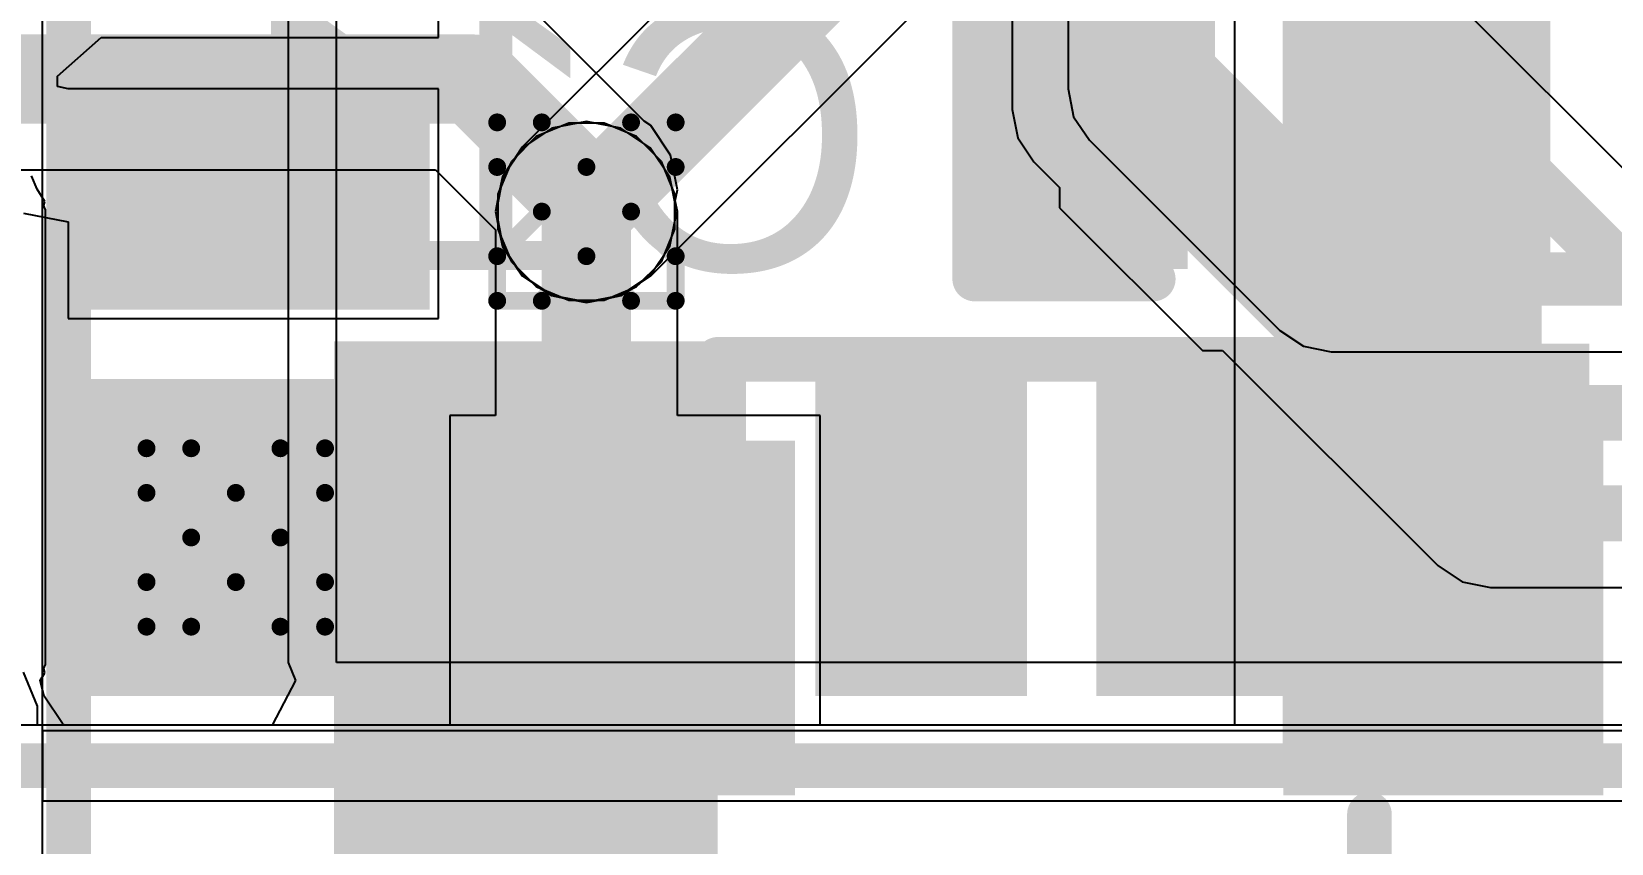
# Model space of a CAD drawing. Header units: inches. Extents: x 3 to 215, y 2 to 215.
# Drawn here: x 3.1078 to 3.2848, y 2.8127 to 2.9037 of the extents above; entities that cross this region are included whole.
import ezdxf

# ---------------------------------------------------------------- set-up
doc = ezdxf.new("R2010")
doc.units = ezdxf.units.IN
doc.header["$MEASUREMENT"] = 0
for name, color, linetype in [('Board_Outline', 56, 'Continuous'), ('Bottom Layer', 5, 'Continuous'), ('Bottom Overlay', 54, 'Continuous'), ('Bottom Paste', 16, 'Continuous'), ('Bottom Solder', 6, 'Continuous'), ('Drill Drawing', 1, 'Continuous'), ('Layer 1', 16, 'Continuous'), ('Layer 2', 76, 'Continuous'), ('Top Layer', 1, 'Continuous'), ('Top Overlay', 2, 'Continuous'), ('Top Paste', 8, 'Continuous'), ('Top Solder', 216, 'Continuous'), ('Via Holes', 16, 'Continuous')]:
    doc.layers.add(name, color=color, linetype=linetype)
doc.styles.add('Arial', font='', dxfattribs={"height": 0.2})
doc.styles.get('Arial').set_extended_font_data('Arial')

# ---------------------------------------------------------------- blocks, each defined once
blk = doc.blocks.new('ESP32_C3_MINI_1_H4_16')
at = {"layer": 'Top Layer'}
for points in [[(0.08661, 0.20866), (0.10236, 0.20866), (0.10236, 0.17716), (0.08661, 0.17716)], [(0.11811, 0.20866), (0.13386, 0.20866), (0.13386, 0.17716), (0.11811, 0.17716)], [(0.14961, 0.20866), (0.16535, 0.20866), (0.16535, 0.17716), (0.14961, 0.17716)], [(0.1811, 0.20866), (0.19685, 0.20866), (0.19685, 0.17716), (0.1811, 0.17716)], [(0.22047, 0.20866), (0.24803, 0.20866), (0.24803, 0.1811), (0.22047, 0.1811)], [(0.24803, 0.16535), (0.24803, 0.14961), (0.21654, 0.14961), (0.21654, 0.16535)]]:
    blk.add_hatch(color=1, dxfattribs=at).paths.add_polyline_path(points)
at = {"layer": 'Top Paste'}
for points in [[(0.08661, 0.20866), (0.10236, 0.20866), (0.10236, 0.17716), (0.08661, 0.17716)], [(0.11811, 0.20866), (0.13386, 0.20866), (0.13386, 0.17716), (0.11811, 0.17716)], [(0.14961, 0.20866), (0.16535, 0.20866), (0.16535, 0.17716), (0.14961, 0.17716)], [(0.1811, 0.20866), (0.19685, 0.20866), (0.19685, 0.17716), (0.1811, 0.17716)], [(0.22047, 0.20866), (0.24803, 0.20866), (0.24803, 0.1811), (0.22047, 0.1811)], [(0.24803, 0.16535), (0.24803, 0.14961), (0.21654, 0.14961), (0.21654, 0.16535)]]:
    blk.add_hatch(color=8, dxfattribs=at).paths.add_polyline_path(points)
at = {"layer": 'Top Solder'}
for points in [[(0.08261, 0.21266), (0.10636, 0.21266), (0.10636, 0.17317), (0.08261, 0.17317)], [(0.11411, 0.21266), (0.13786, 0.21266), (0.13786, 0.17317), (0.11411, 0.17317)], [(0.14561, 0.21266), (0.16935, 0.21266), (0.16935, 0.17317), (0.14561, 0.17317)], [(0.1771, 0.21266), (0.20085, 0.21266), (0.20085, 0.17317), (0.1771, 0.17317)], [(0.21647, 0.21266), (0.25203, 0.21266), (0.25203, 0.1771), (0.21647, 0.1771)], [(0.25203, 0.16935), (0.25203, 0.14561), (0.21254, 0.14561), (0.21254, 0.16935)]]:
    blk.add_hatch(color=216, dxfattribs=at).paths.add_polyline_path(points)
at = {"layer": 'Board_Outline'}
for p, q in [((0.25591, 0.42913), (0.25591, -0.21654)), ((0.25591, 0.22441), (-0.25591, 0.22441)), ((0.25591, 0.21654), (0.25591, 0.22441)), ((-0.25591, 0.21654), (0.25591, 0.21654))]:
    blk.add_line(p, q, dxfattribs=at)
at = {"layer": 'Top Overlay'}
blk.add_lwpolyline([(0.25984, 0.22047, 0.005, 0.005, 0), (-0.25984, 0.22047, 0.005, 0.005, 0)], format="xyseb", dxfattribs=at)
blk = doc.blocks.new('SOD_323_B_38')
at = {"layer": 'Bottom Layer'}
for points in [[(-0.02953, -0.01772), (-0.06102, -0.01772), (-0.06102, 0.01772), (-0.02953, 0.01772)], [(0.06102, -0.01772), (0.02953, -0.01772), (0.02953, 0.01772), (0.06102, 0.01772)]]:
    blk.add_hatch(color=5, dxfattribs=at).paths.add_polyline_path(points)
at = {"layer": 'Bottom Overlay'}
for points in [[(-0.079, 0.019), (-0.036, 0.019), (-0.036, 0.031), (-0.079, 0.031)], [(-0.079, -0.02), (-0.062, -0.02), (-0.062, 0.02), (-0.079, 0.02)], [(-0.079, -0.031), (-0.036, -0.031), (-0.036, -0.019), (-0.079, -0.019)]]:
    blk.add_hatch(color=54, dxfattribs=at).paths.add_polyline_path(points)
at = {"layer": 'Bottom Paste'}
for points in [[(-0.02953, -0.01772), (-0.06102, -0.01772), (-0.06102, 0.01772), (-0.02953, 0.01772)], [(0.06102, -0.01772), (0.02953, -0.01772), (0.02953, 0.01772), (0.06102, 0.01772)]]:
    blk.add_hatch(color=16, dxfattribs=at).paths.add_polyline_path(points)
at = {"layer": 'Bottom Solder'}
for points in [[(-0.02736, -0.01988), (-0.06319, -0.01988), (-0.06319, 0.01988), (-0.02736, 0.01988)], [(0.06319, -0.01988), (0.02736, -0.01988), (0.02736, 0.01988), (0.06319, 0.01988)]]:
    blk.add_hatch(color=6, dxfattribs=at).paths.add_polyline_path(points)
at = {"layer": 'Bottom Overlay'}
for points in [[(-0.036, 0.029, 0.005, 0.005, 0), (0.037, 0.029, 0.005, 0.005, 0)], [(0.037, 0.022, 0.005, 0.005, 0), (0.037, 0.029, 0.005, 0.005, 0)], [(0.037, -0.029, 0.005, 0.005, 0), (0.037, -0.022, 0.005, 0.005, 0)], [(-0.036, -0.029, 0.005, 0.005, 0), (0.037, -0.029, 0.005, 0.005, 0)]]:
    blk.add_lwpolyline(points, format="xyseb", dxfattribs=at)
for points in [[(-0.03725, 0.029, 0.0025, 0.0025, 1), (-0.03475, 0.029, 0.0025, 0.0025, 1)], [(0.03575, 0.029, 0.0025, 0.0025, 1), (0.03825, 0.029, 0.0025, 0.0025, 1)], [(0.03575, 0.029, 0.0025, 0.0025, 1), (0.03825, 0.029, 0.0025, 0.0025, 1)], [(0.03575, 0.022, 0.0025, 0.0025, 1), (0.03825, 0.022, 0.0025, 0.0025, 1)], [(0.03575, -0.022, 0.0025, 0.0025, 1), (0.03825, -0.022, 0.0025, 0.0025, 1)], [(-0.03725, -0.029, 0.0025, 0.0025, 1), (-0.03475, -0.029, 0.0025, 0.0025, 1)], [(0.03575, -0.029, 0.0025, 0.0025, 1), (0.03825, -0.029, 0.0025, 0.0025, 1)], [(0.03575, -0.029, 0.0025, 0.0025, 1), (0.03825, -0.029, 0.0025, 0.0025, 1)]]:
    blk.add_lwpolyline(points, format="xyseb", close=True, dxfattribs=at)
blk = doc.blocks.new('C___0402_B_54')
at = {"layer": 'Bottom Layer'}
for points in [[(-0.0095, 0.0125), (-0.0095, -0.0125), (-0.0275, -0.0125), (-0.0275, 0.0125)], [(0.0275, 0.0125), (0.0275, -0.0125), (0.0095, -0.0125), (0.0095, 0.0125)]]:
    blk.add_hatch(color=5, dxfattribs=at).paths.add_polyline_path(points)
at = {"layer": 'Bottom Paste'}
for points in [[(-0.0095, 0.0125), (-0.0095, -0.0125), (-0.0275, -0.0125), (-0.0275, 0.0125)], [(0.0275, 0.0125), (0.0275, -0.0125), (0.0095, -0.0125), (0.0095, 0.0125)]]:
    blk.add_hatch(color=16, dxfattribs=at).paths.add_polyline_path(points)
at = {"layer": 'Bottom Solder'}
for points in [[(-0.00714, 0.01486), (-0.00714, -0.01486), (-0.02986, -0.01486), (-0.02986, 0.01486)], [(0.02986, 0.01486), (0.02986, -0.01486), (0.00714, -0.01486), (0.00714, 0.01486)]]:
    blk.add_hatch(color=6, dxfattribs=at).paths.add_polyline_path(points)
at = {"layer": 'Bottom Overlay'}
for points in [[(-0.031, 0.016, 0.005, 0.005, 0), (-0.011, 0.016, 0.005, 0.005, 0)], [(-0.031, -0.016, 0.005, 0.005, 0), (-0.031, 0.016, 0.005, 0.005, 0)], [(0.011, 0.016, 0.005, 0.005, 0), (0.031, 0.016, 0.005, 0.005, 0)], [(0.031, -0.016, 0.005, 0.005, 0), (0.031, 0.016, 0.005, 0.005, 0)], [(-0.031, -0.016, 0.005, 0.005, 0), (-0.011, -0.016, 0.005, 0.005, 0)], [(0.011, -0.016, 0.005, 0.005, 0), (0.031, -0.016, 0.005, 0.005, 0)]]:
    blk.add_lwpolyline(points, format="xyseb", dxfattribs=at)
for points in [[(-0.03225, 0.016, 0.0025, 0.0025, 1), (-0.02975, 0.016, 0.0025, 0.0025, 1)], [(-0.03225, 0.016, 0.0025, 0.0025, 1), (-0.02975, 0.016, 0.0025, 0.0025, 1)], [(-0.01225, 0.016, 0.0025, 0.0025, 1), (-0.00975, 0.016, 0.0025, 0.0025, 1)], [(0.00975, 0.016, 0.0025, 0.0025, 1), (0.01225, 0.016, 0.0025, 0.0025, 1)], [(0.02975, 0.016, 0.0025, 0.0025, 1), (0.03225, 0.016, 0.0025, 0.0025, 1)], [(0.02975, 0.016, 0.0025, 0.0025, 1), (0.03225, 0.016, 0.0025, 0.0025, 1)], [(-0.03225, -0.016, 0.0025, 0.0025, 1), (-0.02975, -0.016, 0.0025, 0.0025, 1)], [(-0.03225, -0.016, 0.0025, 0.0025, 1), (-0.02975, -0.016, 0.0025, 0.0025, 1)], [(-0.01225, -0.016, 0.0025, 0.0025, 1), (-0.00975, -0.016, 0.0025, 0.0025, 1)], [(0.00975, -0.016, 0.0025, 0.0025, 1), (0.01225, -0.016, 0.0025, 0.0025, 1)], [(0.02975, -0.016, 0.0025, 0.0025, 1), (0.03225, -0.016, 0.0025, 0.0025, 1)], [(0.02975, -0.016, 0.0025, 0.0025, 1), (0.03225, -0.016, 0.0025, 0.0025, 1)]]:
    blk.add_lwpolyline(points, format="xyseb", close=True, dxfattribs=at)

msp = doc.modelspace()

# ---------------------------------------------------------------- hatches: boundary and pattern name
at = {"layer": 'Bottom Layer'}
msp.add_hatch(color=5, dxfattribs=at).paths.add_polyline_path([(3.248, 2.82), (3.277, 2.82), (3.277, 2.992), (3.248, 2.992)])
h = msp.add_hatch(color=5, dxfattribs=at)
edge = h.paths.add_edge_path()
edge.add_arc((3.17, 2.88356), 0.00492, 0, 360)
h = msp.add_hatch(color=5, dxfattribs=at)
edge = h.paths.add_edge_path()
edge.add_arc((3.13072, 2.84703), 0.00492, 0, 360)
at = {"layer": 'Layer 1'}
h = msp.add_hatch(color=16, dxfattribs=at)
edge = h.paths.add_edge_path()
edge.add_arc((3.17, 2.88356), 0.00492, 0, 360)
h = msp.add_hatch(color=16, dxfattribs=at)
edge = h.paths.add_edge_path()
edge.add_arc((3.13072, 2.84703), 0.00492, 0, 360)
at = {"layer": 'Layer 2'}
h = msp.add_hatch(color=76, dxfattribs=at)
edge = h.paths.add_edge_path()
edge.add_arc((3.17, 2.88356), 0.00492, 0, 360)
h = msp.add_hatch(color=76, dxfattribs=at)
edge = h.paths.add_edge_path()
edge.add_arc((3.13072, 2.84703), 0.00492, 0, 360)
at = {"layer": 'Top Layer'}
h = msp.add_hatch(color=1, dxfattribs=at)
edge = h.paths.add_edge_path()
edge.add_arc((3.17, 2.88356), 0.00492, 0, 360)
h = msp.add_hatch(color=1, dxfattribs=at)
edge = h.paths.add_edge_path()
edge.add_arc((3.13072, 2.84703), 0.00492, 0, 360)
at = {"layer": 'Via Holes'}
h = msp.add_hatch(color=7, dxfattribs=at)
edge = h.paths.add_edge_path()
edge.add_arc((3.17, 2.88356), 0.00394, 0, 360)
h = msp.add_hatch(color=7, dxfattribs=at)
edge = h.paths.add_edge_path()
edge.add_arc((3.13072, 2.84703), 0.00394, 0, 360)

# ---------------------------------------------------------------- linework, layer by layer
at = {"layer": 'Bottom Layer'}
for p, q in [((3.24259, 2.992), (3.24259, 2.826)), ((3.17647, 2.8937), (3.16454, 2.90563)), ((3.17721, 2.89321), (3.17647, 2.8937)), ((3.17942, 2.8899), (3.17721, 2.89321)), ((3.1802, 2.886), (3.17942, 2.8899)), ((3.10168, 2.88823), (3.15311, 2.88823)), ((3.15311, 2.88823), (3.1598, 2.88153)), ((3.17995, 2.88478), (3.1802, 2.886)), ((3.1802, 2.88356), (3.17995, 2.88478)), ((3.1802, 2.86072), (3.1802, 2.88356)), ((3.1598, 2.88153), (3.1598, 2.86072)), ((3.1598, 2.86072), (3.1547, 2.86072)), ((3.1547, 2.86072), (3.1547, 2.826)), ((3.1962, 2.86072), (3.1802, 2.86072)), ((3.1962, 2.826), (3.1962, 2.86072)), ((3.62059, 2.826), (3.095, 2.826)), ((3.1547, 2.826), (3.095, 2.826)), ((3.24259, 2.826), (3.1962, 2.826))]:
    msp.add_line(p, q, dxfattribs=at)
for points in [[(3.263, 2.892, 0.008, 0.008, 0), (3.263, 3.001, 0.008, 0.008, 0)], [(3.092, 2.89842, 0.01, 0.01, 0), (3.15733, 2.89842, 0.01, 0.01, 0)], [(3.15733, 2.89842, 0.01, 0.01, 0), (3.16976, 2.886, 0.01, 0.01, 0)], [(3.16976, 2.886, 0.01, 0.01, 0), (3.17, 2.886, 0.01, 0.01, 0)], [(3.17, 2.85072, 0.01, 0.01, 0), (3.17, 2.88356, 0.01, 0.01, 0)], [(3.17, 2.85072, 0.01, 0.01, 0), (3.18272, 2.838, 0.01, 0.01, 0)], [(3.18272, 2.838, 0.01, 0.01, 0), (3.18545, 2.838, 0.01, 0.01, 0)]]:
    msp.add_lwpolyline(points, format="xyseb", dxfattribs=at)
for points in [[(3.15483, 2.89842, 0.005, 0.005, 1), (3.15983, 2.89842, 0.005, 0.005, 1)], [(3.15483, 2.89842, 0.005, 0.005, 1), (3.15983, 2.89842, 0.005, 0.005, 1)], [(3.261, 2.892, 0.004, 0.004, 1), (3.265, 2.892, 0.004, 0.004, 1)], [(3.16726, 2.886, 0.005, 0.005, 1), (3.17226, 2.886, 0.005, 0.005, 1)], [(3.16726, 2.886, 0.005, 0.005, 1), (3.17226, 2.886, 0.005, 0.005, 1)], [(3.1675, 2.886, 0.005, 0.005, 1), (3.1725, 2.886, 0.005, 0.005, 1)], [(3.1675, 2.88356, 0.005, 0.005, 1), (3.1725, 2.88356, 0.005, 0.005, 1)], [(3.1675, 2.85072, 0.005, 0.005, 1), (3.1725, 2.85072, 0.005, 0.005, 1)], [(3.1675, 2.85072, 0.005, 0.005, 1), (3.1725, 2.85072, 0.005, 0.005, 1)], [(3.18022, 2.838, 0.005, 0.005, 1), (3.18522, 2.838, 0.005, 0.005, 1)], [(3.18022, 2.838, 0.005, 0.005, 1), (3.18522, 2.838, 0.005, 0.005, 1)], [(3.18295, 2.838, 0.005, 0.005, 1), (3.18795, 2.838, 0.005, 0.005, 1)]]:
    msp.add_lwpolyline(points, format="xyseb", close=True, dxfattribs=at)
at = {"layer": 'Bottom Overlay'}
msp.add_lwpolyline([(3.112, 2.8, 0.005, 0.005, 0), (3.112, 3.137, 0.005, 0.005, 0)], format="xyseb", dxfattribs=at)
at = {"layer": 'Drill Drawing'}
for points in [[(3.16, 2.88856, 0.002, 0.002, 0), (3.16, 2.89356, 0.002, 0.002, 0)], [(3.16, 2.89356, 0.002, 0.002, 0), (3.165, 2.89356, 0.002, 0.002, 0)], [(3.165, 2.89356, 0.002, 0.002, 0), (3.17, 2.88856, 0.002, 0.002, 0)], [(3.17, 2.88856, 0.002, 0.002, 0), (3.175, 2.89356, 0.002, 0.002, 0)], [(3.175, 2.89356, 0.002, 0.002, 0), (3.18, 2.89356, 0.002, 0.002, 0)], [(3.18, 2.88856, 0.002, 0.002, 0), (3.18, 2.89356, 0.002, 0.002, 0)], [(3.16, 2.88856, 0.002, 0.002, 0), (3.165, 2.88356, 0.002, 0.002, 0)], [(3.175, 2.88356, 0.002, 0.002, 0), (3.18, 2.88856, 0.002, 0.002, 0)], [(3.16, 2.87856, 0.002, 0.002, 0), (3.165, 2.88356, 0.002, 0.002, 0)], [(3.175, 2.88356, 0.002, 0.002, 0), (3.18, 2.87856, 0.002, 0.002, 0)], [(3.16, 2.87356, 0.002, 0.002, 0), (3.16, 2.87856, 0.002, 0.002, 0)], [(3.165, 2.87356, 0.002, 0.002, 0), (3.17, 2.87856, 0.002, 0.002, 0)], [(3.17, 2.87856, 0.002, 0.002, 0), (3.175, 2.87356, 0.002, 0.002, 0)], [(3.18, 2.87356, 0.002, 0.002, 0), (3.18, 2.87856, 0.002, 0.002, 0)], [(3.16, 2.87356, 0.002, 0.002, 0), (3.165, 2.87356, 0.002, 0.002, 0)], [(3.175, 2.87356, 0.002, 0.002, 0), (3.18, 2.87356, 0.002, 0.002, 0)], [(3.12072, 2.85203, 0.002, 0.002, 0), (3.12072, 2.85703, 0.002, 0.002, 0)], [(3.12072, 2.85703, 0.002, 0.002, 0), (3.12572, 2.85703, 0.002, 0.002, 0)], [(3.12572, 2.85703, 0.002, 0.002, 0), (3.13072, 2.85203, 0.002, 0.002, 0)], [(3.13072, 2.85203, 0.002, 0.002, 0), (3.13572, 2.85703, 0.002, 0.002, 0)], [(3.13572, 2.85703, 0.002, 0.002, 0), (3.14072, 2.85703, 0.002, 0.002, 0)], [(3.14072, 2.85203, 0.002, 0.002, 0), (3.14072, 2.85703, 0.002, 0.002, 0)], [(3.12072, 2.85203, 0.002, 0.002, 0), (3.12572, 2.84703, 0.002, 0.002, 0)], [(3.13572, 2.84703, 0.002, 0.002, 0), (3.14072, 2.85203, 0.002, 0.002, 0)], [(3.12072, 2.84203, 0.002, 0.002, 0), (3.12572, 2.84703, 0.002, 0.002, 0)], [(3.13572, 2.84703, 0.002, 0.002, 0), (3.14072, 2.84203, 0.002, 0.002, 0)], [(3.12072, 2.83703, 0.002, 0.002, 0), (3.12072, 2.84203, 0.002, 0.002, 0)], [(3.12572, 2.83703, 0.002, 0.002, 0), (3.13072, 2.84203, 0.002, 0.002, 0)], [(3.13072, 2.84203, 0.002, 0.002, 0), (3.13572, 2.83703, 0.002, 0.002, 0)], [(3.14072, 2.83703, 0.002, 0.002, 0), (3.14072, 2.84203, 0.002, 0.002, 0)], [(3.12072, 2.83703, 0.002, 0.002, 0), (3.12572, 2.83703, 0.002, 0.002, 0)], [(3.13572, 2.83703, 0.002, 0.002, 0), (3.14072, 2.83703, 0.002, 0.002, 0)]]:
    msp.add_lwpolyline(points, format="xyseb", dxfattribs=at)
for points in [[(3.1595, 2.89356, 0.001, 0.001, 1), (3.1605, 2.89356, 0.001, 0.001, 1)], [(3.1595, 2.89356, 0.001, 0.001, 1), (3.1605, 2.89356, 0.001, 0.001, 1)], [(3.1645, 2.89356, 0.001, 0.001, 1), (3.1655, 2.89356, 0.001, 0.001, 1)], [(3.1645, 2.89356, 0.001, 0.001, 1), (3.1655, 2.89356, 0.001, 0.001, 1)], [(3.1745, 2.89356, 0.001, 0.001, 1), (3.1755, 2.89356, 0.001, 0.001, 1)], [(3.1745, 2.89356, 0.001, 0.001, 1), (3.1755, 2.89356, 0.001, 0.001, 1)], [(3.1795, 2.89356, 0.001, 0.001, 1), (3.1805, 2.89356, 0.001, 0.001, 1)], [(3.1795, 2.89356, 0.001, 0.001, 1), (3.1805, 2.89356, 0.001, 0.001, 1)], [(3.1595, 2.88856, 0.001, 0.001, 1), (3.1605, 2.88856, 0.001, 0.001, 1)], [(3.1595, 2.88856, 0.001, 0.001, 1), (3.1605, 2.88856, 0.001, 0.001, 1)], [(3.1695, 2.88856, 0.001, 0.001, 1), (3.1705, 2.88856, 0.001, 0.001, 1)], [(3.1695, 2.88856, 0.001, 0.001, 1), (3.1705, 2.88856, 0.001, 0.001, 1)], [(3.1795, 2.88856, 0.001, 0.001, 1), (3.1805, 2.88856, 0.001, 0.001, 1)], [(3.1795, 2.88856, 0.001, 0.001, 1), (3.1805, 2.88856, 0.001, 0.001, 1)], [(3.1645, 2.88356, 0.001, 0.001, 1), (3.1655, 2.88356, 0.001, 0.001, 1)], [(3.1645, 2.88356, 0.001, 0.001, 1), (3.1655, 2.88356, 0.001, 0.001, 1)], [(3.1745, 2.88356, 0.001, 0.001, 1), (3.1755, 2.88356, 0.001, 0.001, 1)], [(3.1745, 2.88356, 0.001, 0.001, 1), (3.1755, 2.88356, 0.001, 0.001, 1)], [(3.1595, 2.87856, 0.001, 0.001, 1), (3.1605, 2.87856, 0.001, 0.001, 1)], [(3.1595, 2.87856, 0.001, 0.001, 1), (3.1605, 2.87856, 0.001, 0.001, 1)], [(3.1695, 2.87856, 0.001, 0.001, 1), (3.1705, 2.87856, 0.001, 0.001, 1)], [(3.1695, 2.87856, 0.001, 0.001, 1), (3.1705, 2.87856, 0.001, 0.001, 1)], [(3.1795, 2.87856, 0.001, 0.001, 1), (3.1805, 2.87856, 0.001, 0.001, 1)], [(3.1795, 2.87856, 0.001, 0.001, 1), (3.1805, 2.87856, 0.001, 0.001, 1)], [(3.1595, 2.87356, 0.001, 0.001, 1), (3.1605, 2.87356, 0.001, 0.001, 1)], [(3.1595, 2.87356, 0.001, 0.001, 1), (3.1605, 2.87356, 0.001, 0.001, 1)], [(3.1645, 2.87356, 0.001, 0.001, 1), (3.1655, 2.87356, 0.001, 0.001, 1)], [(3.1645, 2.87356, 0.001, 0.001, 1), (3.1655, 2.87356, 0.001, 0.001, 1)], [(3.1745, 2.87356, 0.001, 0.001, 1), (3.1755, 2.87356, 0.001, 0.001, 1)], [(3.1745, 2.87356, 0.001, 0.001, 1), (3.1755, 2.87356, 0.001, 0.001, 1)], [(3.1795, 2.87356, 0.001, 0.001, 1), (3.1805, 2.87356, 0.001, 0.001, 1)], [(3.1795, 2.87356, 0.001, 0.001, 1), (3.1805, 2.87356, 0.001, 0.001, 1)], [(3.12022, 2.85703, 0.001, 0.001, 1), (3.12122, 2.85703, 0.001, 0.001, 1)], [(3.12022, 2.85703, 0.001, 0.001, 1), (3.12122, 2.85703, 0.001, 0.001, 1)], [(3.12522, 2.85703, 0.001, 0.001, 1), (3.12622, 2.85703, 0.001, 0.001, 1)], [(3.12522, 2.85703, 0.001, 0.001, 1), (3.12622, 2.85703, 0.001, 0.001, 1)], [(3.13522, 2.85703, 0.001, 0.001, 1), (3.13622, 2.85703, 0.001, 0.001, 1)], [(3.13522, 2.85703, 0.001, 0.001, 1), (3.13622, 2.85703, 0.001, 0.001, 1)], [(3.14022, 2.85703, 0.001, 0.001, 1), (3.14122, 2.85703, 0.001, 0.001, 1)], [(3.14022, 2.85703, 0.001, 0.001, 1), (3.14122, 2.85703, 0.001, 0.001, 1)], [(3.12022, 2.85203, 0.001, 0.001, 1), (3.12122, 2.85203, 0.001, 0.001, 1)], [(3.12022, 2.85203, 0.001, 0.001, 1), (3.12122, 2.85203, 0.001, 0.001, 1)], [(3.13022, 2.85203, 0.001, 0.001, 1), (3.13122, 2.85203, 0.001, 0.001, 1)], [(3.13022, 2.85203, 0.001, 0.001, 1), (3.13122, 2.85203, 0.001, 0.001, 1)], [(3.14022, 2.85203, 0.001, 0.001, 1), (3.14122, 2.85203, 0.001, 0.001, 1)], [(3.14022, 2.85203, 0.001, 0.001, 1), (3.14122, 2.85203, 0.001, 0.001, 1)], [(3.12522, 2.84703, 0.001, 0.001, 1), (3.12622, 2.84703, 0.001, 0.001, 1)], [(3.12522, 2.84703, 0.001, 0.001, 1), (3.12622, 2.84703, 0.001, 0.001, 1)], [(3.13522, 2.84703, 0.001, 0.001, 1), (3.13622, 2.84703, 0.001, 0.001, 1)], [(3.13522, 2.84703, 0.001, 0.001, 1), (3.13622, 2.84703, 0.001, 0.001, 1)], [(3.12022, 2.84203, 0.001, 0.001, 1), (3.12122, 2.84203, 0.001, 0.001, 1)], [(3.12022, 2.84203, 0.001, 0.001, 1), (3.12122, 2.84203, 0.001, 0.001, 1)], [(3.13022, 2.84203, 0.001, 0.001, 1), (3.13122, 2.84203, 0.001, 0.001, 1)], [(3.13022, 2.84203, 0.001, 0.001, 1), (3.13122, 2.84203, 0.001, 0.001, 1)], [(3.14022, 2.84203, 0.001, 0.001, 1), (3.14122, 2.84203, 0.001, 0.001, 1)], [(3.14022, 2.84203, 0.001, 0.001, 1), (3.14122, 2.84203, 0.001, 0.001, 1)], [(3.12022, 2.83703, 0.001, 0.001, 1), (3.12122, 2.83703, 0.001, 0.001, 1)], [(3.12022, 2.83703, 0.001, 0.001, 1), (3.12122, 2.83703, 0.001, 0.001, 1)], [(3.12522, 2.83703, 0.001, 0.001, 1), (3.12622, 2.83703, 0.001, 0.001, 1)], [(3.12522, 2.83703, 0.001, 0.001, 1), (3.12622, 2.83703, 0.001, 0.001, 1)], [(3.13522, 2.83703, 0.001, 0.001, 1), (3.13622, 2.83703, 0.001, 0.001, 1)], [(3.13522, 2.83703, 0.001, 0.001, 1), (3.13622, 2.83703, 0.001, 0.001, 1)], [(3.14022, 2.83703, 0.001, 0.001, 1), (3.14122, 2.83703, 0.001, 0.001, 1)], [(3.14022, 2.83703, 0.001, 0.001, 1), (3.14122, 2.83703, 0.001, 0.001, 1)]]:
    msp.add_lwpolyline(points, format="xyseb", close=True, dxfattribs=at)
at = {"layer": 'Layer 1'}
for p, q in [((3.13659, 2.99), (3.13659, 2.833)), ((3.142, 2.833), (3.142, 2.99)), ((3.21771, 2.95171), (3.21771, 2.895)), ((3.28838, 2.88616), (3.26116, 2.91338)), ((3.21771, 2.895), (3.21834, 2.89183)), ((3.16438, 2.89197), (3.16159, 2.88918)), ((3.16803, 2.89348), (3.16438, 2.89197)), ((3.17197, 2.89348), (3.16803, 2.89348)), ((3.17562, 2.89197), (3.17197, 2.89348)), ((3.17841, 2.88918), (3.17562, 2.89197)), ((3.21834, 2.89183), (3.22014, 2.88914)), ((3.16159, 2.88918), (3.16008, 2.88553)), ((3.17992, 2.88553), (3.17841, 2.88918)), ((3.22014, 2.88914), (3.223, 2.88627)), ((3.10845, 2.88607), (3.10783, 2.88758)), ((3.10933, 2.88468), (3.10845, 2.88607)), ((3.16008, 2.88553), (3.16008, 2.88159)), ((3.17992, 2.88159), (3.17992, 2.88553)), ((3.223, 2.88627), (3.223, 2.884)), ((3.10923, 2.88421), (3.10933, 2.88468)), ((3.10941, 2.88375), (3.10923, 2.88421)), ((3.10941, 2.83278), (3.10941, 2.88375)), ((3.223, 2.884), (3.239, 2.868)), ((3.16008, 2.88159), (3.16159, 2.87794)), ((3.17841, 2.87794), (3.17992, 2.88159)), ((3.16159, 2.87794), (3.16438, 2.87515)), ((3.17562, 2.87515), (3.17841, 2.87794)), ((3.16438, 2.87515), (3.16803, 2.87364)), ((3.17197, 2.87364), (3.17562, 2.87515)), ((3.16803, 2.87364), (3.17197, 2.87364)), ((3.239, 2.868), (3.24127, 2.868)), ((3.24127, 2.868), (3.2654, 2.84387)), ((3.2654, 2.84387), (3.26809, 2.84207)), ((3.26809, 2.84207), (3.27127, 2.84144)), ((3.27127, 2.84144), (3.57367, 2.84144)), ((3.10879, 2.831), (3.10933, 2.83185)), ((3.10923, 2.83233), (3.10941, 2.83278)), ((3.10933, 2.83185), (3.10923, 2.83233)), ((3.13659, 2.833), (3.13742, 2.831)), ((3.629, 2.833), (3.142, 2.833)), ((3.10926, 2.82924), (3.10879, 2.831)), ((3.13742, 2.831), (3.13481, 2.826)), ((3.1113, 2.82616), (3.10926, 2.82924)), ((3.62059, 2.826), (3.095, 2.826)), ((3.11154, 2.826), (3.1113, 2.82616)), ((3.13481, 2.826), (3.11154, 2.826))]:
    msp.add_line(p, q, dxfattribs=at)
for points in [[(3.23727, 2.89967, 0.00627, 0.00627, 0), (3.23727, 2.961, 0.00627, 0.00627, 0)], [(3.226, 2.895, 0.00627, 0.00627, 0), (3.226, 2.95633, 0.00627, 0.00627, 0)], [(3.253, 2.91, 0.006, 0.006, 0), (3.285, 2.878, 0.006, 0.006, 0)], [(3.23727, 2.89967, 0.00627, 0.00627, 0), (3.27594, 2.861, 0.00627, 0.00627, 0)], [(3.226, 2.895, 0.00627, 0.00627, 0), (3.27127, 2.84973, 0.00627, 0.00627, 0)], [(3.285, 2.878, 0.006, 0.006, 0), (3.32619, 2.878, 0.006, 0.006, 0)], [(3.27594, 2.861, 0.00627, 0.00627, 0), (3.569, 2.861, 0.00627, 0.00627, 0)], [(3.27127, 2.84973, 0.00627, 0.00627, 0), (3.57367, 2.84973, 0.00627, 0.00627, 0)]]:
    msp.add_lwpolyline(points, format="xyseb", dxfattribs=at)
for points in [[(3.2357, 2.89967, 0.00313, 0.00313, 1), (3.23883, 2.89967, 0.00313, 0.00313, 1)], [(3.2357, 2.89967, 0.00313, 0.00313, 1), (3.23883, 2.89967, 0.00313, 0.00313, 1)], [(3.22443, 2.895, 0.00313, 0.00313, 1), (3.22757, 2.895, 0.00313, 0.00313, 1)], [(3.22443, 2.895, 0.00313, 0.00313, 1), (3.22757, 2.895, 0.00313, 0.00313, 1)], [(3.2835, 2.878, 0.003, 0.003, 1), (3.2865, 2.878, 0.003, 0.003, 1)], [(3.2835, 2.878, 0.003, 0.003, 1), (3.2865, 2.878, 0.003, 0.003, 1)], [(3.27437, 2.861, 0.00313, 0.00313, 1), (3.2775, 2.861, 0.00313, 0.00313, 1)], [(3.27437, 2.861, 0.00313, 0.00313, 1), (3.2775, 2.861, 0.00313, 0.00313, 1)], [(3.2697, 2.84973, 0.00313, 0.00313, 1), (3.27284, 2.84973, 0.00313, 0.00313, 1)], [(3.2697, 2.84973, 0.00313, 0.00313, 1), (3.27284, 2.84973, 0.00313, 0.00313, 1)]]:
    msp.add_lwpolyline(points, format="xyseb", close=True, dxfattribs=at)
at = {"layer": 'Layer 2'}
for p, q in [((3.21423, 2.94221), (3.16279, 2.89077)), ((3.17721, 2.87635), (3.22566, 2.9248)), ((3.16279, 2.89077), (3.16201, 2.8896)), ((3.16136, 2.88863), (3.16058, 2.88746)), ((3.16159, 2.88918), (3.16136, 2.88863)), ((3.16201, 2.8896), (3.16159, 2.88918)), ((3.16058, 2.88746), (3.16031, 2.88608)), ((3.16008, 2.88494), (3.1598, 2.88356)), ((3.16031, 2.88608), (3.16008, 2.88553)), ((3.16008, 2.88553), (3.16008, 2.88494)), ((3.1598, 2.88356), (3.16008, 2.88218)), ((3.16008, 2.88218), (3.16008, 2.88159)), ((3.16008, 2.88159), (3.16031, 2.88104)), ((3.16031, 2.88104), (3.16058, 2.87966)), ((3.16058, 2.87966), (3.16136, 2.87849)), ((3.16136, 2.87849), (3.16159, 2.87794)), ((3.16159, 2.87794), (3.16201, 2.87752)), ((3.16201, 2.87752), (3.16279, 2.87635)), ((3.16279, 2.87635), (3.16396, 2.87557)), ((3.17604, 2.87557), (3.17721, 2.87635)), ((3.17721, 2.87635), (3.17721, 2.87635)), ((3.16396, 2.87557), (3.16438, 2.87515)), ((3.16438, 2.87515), (3.16493, 2.87492)), ((3.16493, 2.87492), (3.1661, 2.87414)), ((3.1739, 2.87414), (3.17507, 2.87492)), ((3.17507, 2.87492), (3.17562, 2.87515)), ((3.17562, 2.87515), (3.17604, 2.87557)), ((3.1661, 2.87414), (3.16748, 2.87386)), ((3.16748, 2.87386), (3.16803, 2.87364)), ((3.16803, 2.87364), (3.16862, 2.87364)), ((3.16862, 2.87364), (3.17, 2.87336)), ((3.17, 2.87336), (3.17138, 2.87364)), ((3.17138, 2.87364), (3.17197, 2.87364)), ((3.17197, 2.87364), (3.17252, 2.87386)), ((3.17252, 2.87386), (3.1739, 2.87414)), ((3.62059, 2.826), (3.095, 2.826)), ((3.62059, 2.826), (3.095, 2.826))]:
    msp.add_line(p, q, dxfattribs=at)
for points in [[(3.17, 2.88356, 0.01, 0.01, 0), (3.22144, 2.935, 0.01, 0.01, 0)], [(3.17, 2.88356, 0.01, 0.01, 0), (3.17, 2.88356, 0.01, 0.01, 0)]]:
    msp.add_lwpolyline(points, format="xyseb", dxfattribs=at)
msp.add_lwpolyline([(3.1675, 2.88356, 0.005, 0.005, 1), (3.1725, 2.88356, 0.005, 0.005, 1)], format="xyseb", close=True, dxfattribs=at)
msp.add_lwpolyline([(3.1675, 2.88356, 0.005, 0.005, 1), (3.1725, 2.88356, 0.005, 0.005, 1)], format="xyseb", close=True, dxfattribs=at)
msp.add_lwpolyline([(3.1675, 2.88356, 0.005, 0.005, 1), (3.1725, 2.88356, 0.005, 0.005, 1)], format="xyseb", close=True, dxfattribs=at)
at = {"layer": 'Top Layer'}
for p, q in [((3.22396, 2.97297), (3.22396, 2.89733)), ((3.15344, 2.90306), (3.15344, 2.9288)), ((3.11075, 2.89874), (3.11562, 2.90306)), ((3.11562, 2.90306), (3.15344, 2.90306)), ((3.11075, 2.8976), (3.11075, 2.89874)), ((3.11194, 2.89731), (3.11075, 2.8976)), ((3.11241, 2.89731), (3.11194, 2.89731)), ((3.15344, 2.89731), (3.11241, 2.89731)), ((3.15344, 2.87156), (3.15344, 2.89731)), ((3.22396, 2.89733), (3.22396, 2.89733)), ((3.22396, 2.89733), (3.22458, 2.8942)), ((3.22458, 2.8942), (3.22635, 2.89156)), ((3.16613, 2.8929), (3.16285, 2.89071)), ((3.17, 2.89367), (3.16613, 2.8929)), ((3.17387, 2.8929), (3.17, 2.89367)), ((3.17715, 2.89071), (3.17387, 2.8929)), ((3.16285, 2.89071), (3.16065, 2.88743)), ((3.17935, 2.88743), (3.17715, 2.89071)), ((3.22635, 2.89156), (3.24767, 2.87023)), ((3.16065, 2.88743), (3.15988, 2.88356)), ((3.18012, 2.88356), (3.17935, 2.88743)), ((3.10695, 2.8834), (3.11194, 2.88241)), ((3.15988, 2.88356), (3.16065, 2.87969)), ((3.17935, 2.87969), (3.18012, 2.88356)), ((3.11194, 2.88241), (3.11194, 2.87156)), ((3.16065, 2.87969), (3.16285, 2.87641)), ((3.17715, 2.87641), (3.17935, 2.87969)), ((3.16285, 2.87641), (3.16613, 2.87421)), ((3.17387, 2.87421), (3.17715, 2.87641)), ((3.16613, 2.87421), (3.17, 2.87344)), ((3.17, 2.87344), (3.17387, 2.87421)), ((3.11194, 2.87156), (3.15344, 2.87156)), ((3.24767, 2.87023), (3.24767, 2.87023)), ((3.24767, 2.87023), (3.25032, 2.86846)), ((3.25032, 2.86846), (3.25344, 2.86784)), ((3.25344, 2.86784), (3.351, 2.86784)), ((3.10852, 2.82811), (3.10693, 2.83194)), ((3.10852, 2.826), (3.10852, 2.82811)), ((3.62059, 2.826), (3.095, 2.826)), ((3.62059, 2.826), (3.10852, 2.826))]:
    msp.add_line(p, q, dxfattribs=at)
for points in [[(3.23212, 2.89733, 0.006, 0.006, 0), (3.23212, 3.14288, 0.006, 0.006, 0)], [(3.23212, 2.89733, 0.006, 0.006, 0), (3.25344, 2.876, 0.006, 0.006, 0)], [(3.25344, 2.876, 0.006, 0.006, 0), (3.351, 2.876, 0.006, 0.006, 0)]]:
    msp.add_lwpolyline(points, format="xyseb", dxfattribs=at)
for points in [[(3.23062, 2.89733, 0.003, 0.003, 1), (3.23362, 2.89733, 0.003, 0.003, 1)], [(3.23062, 2.89733, 0.003, 0.003, 1), (3.23362, 2.89733, 0.003, 0.003, 1)], [(3.25194, 2.876, 0.003, 0.003, 1), (3.25494, 2.876, 0.003, 0.003, 1)], [(3.25194, 2.876, 0.003, 0.003, 1), (3.25494, 2.876, 0.003, 0.003, 1)]]:
    msp.add_lwpolyline(points, format="xyseb", close=True, dxfattribs=at)

# ---------------------------------------------------------------- block references
at = {"rotation": 180}
msp.add_blockref('ESP32_C3_MINI_1_H4_16', (3.36498, 3.04191), dxfattribs=at)
for name, p in [('C___0402_B_54', (3.2445, 2.892)), ('SOD_323_B_38', (3.22072, 2.838))]:
    msp.add_blockref(name, p)

# ---------------------------------------------------------------- texts
at = {"layer": 'Bottom Overlay', "style": 'Arial', "text_generation_flag": 2}
msp.add_text('C11', height=0.03, dxfattribs=at).set_placement((3.20249, 2.877))

doc.saveas('drawing.dxf')
